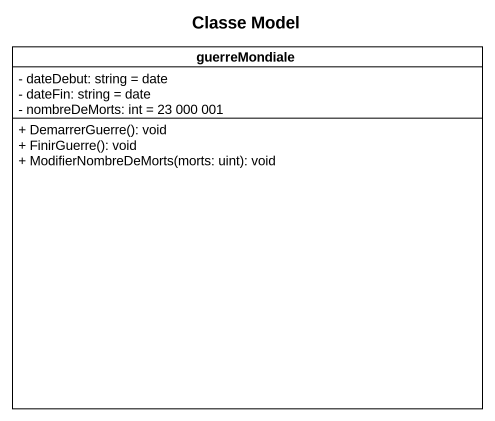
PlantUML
@startuml
title Classe Model
hide circle
hide empty members
skinparam classAttributeIconSize 0
class guerreMondiale {
  - dateDebut: string = date
  - dateFin: string = date
  - nombreDeMorts: int = 23 000 001
  + DemarrerGuerre(): void
  + FinirGuerre(): void
  + ModifierNombreDeMorts(morts: uint): void
}
@enduml
